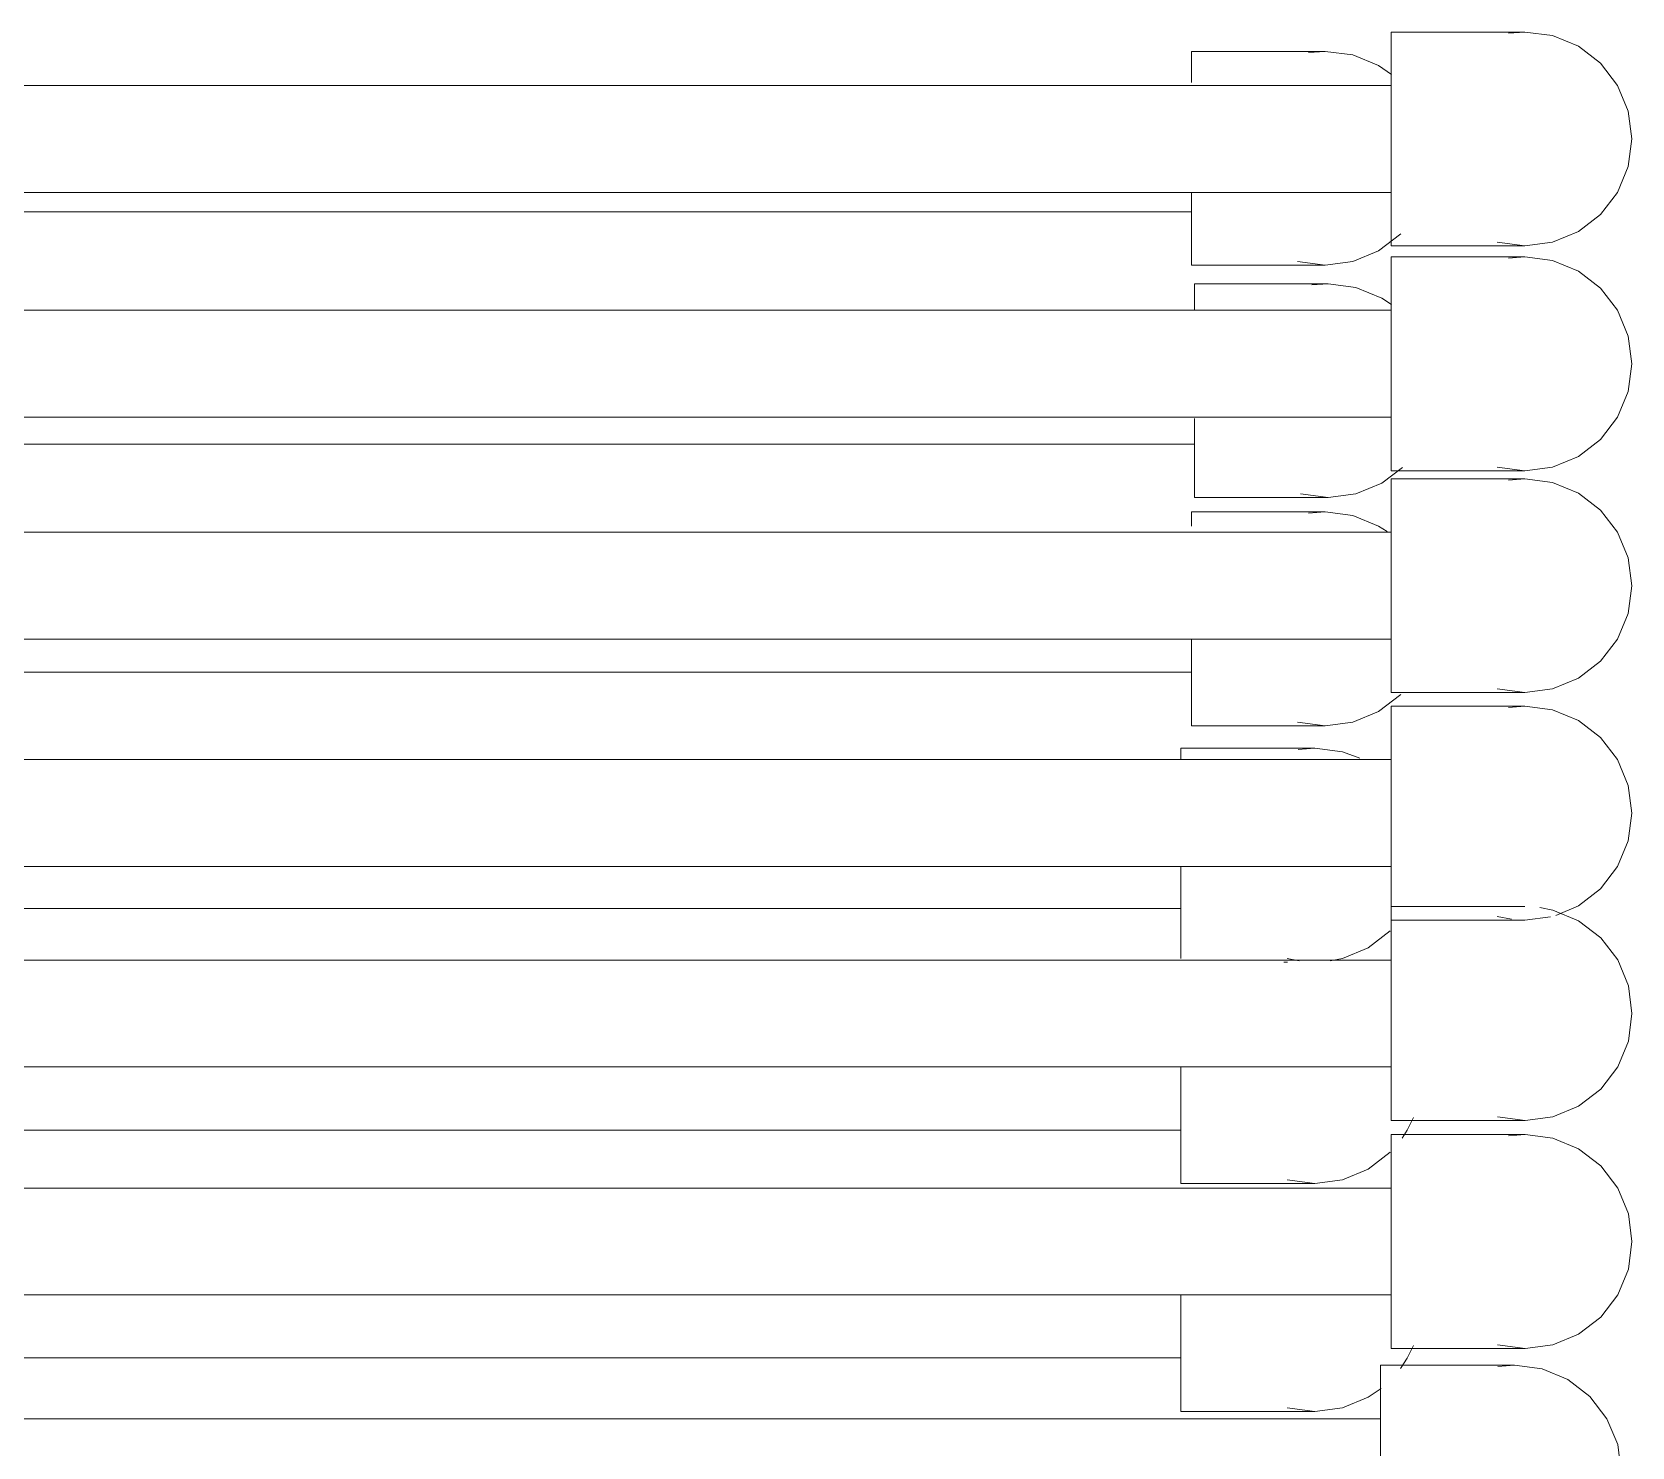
# Model space of a CAD drawing. Header units: millimetres. Extents: x 61345 to 69644, y 9491 to 29385.
# Drawn here: x 65951.35 to 65970.36, y 26779.08 to 26795.9 of the extents above; entities that cross this region are included whole.
import ezdxf

# ---------------------------------------------------------------- set-up
doc = ezdxf.new("R2010")
doc.units = ezdxf.units.MM
doc.layers.add('P-PIPE', color=30, linetype='Continuous', lineweight=18)

# ---------------------------------------------------------------- blocks, each defined once
blk = doc.blocks.new('Coude - Générique - Standard-V8-CVC TERASSE')
at = {"layer": 'P-PIPE'}
blk.add_line((-14790.29, 13994.58), (-14790.29, 13995.76), dxfattribs=at)
for points in [[(-14790.29, 13983.57, 0), (-14790.29, 13982.3, 0), (-14790.29, 13981.87, 0), (-14790.29, 13982.3, 0), (-14790.29, 13983.57, 0), (-14790.29, 13985.59, 0), (-14790.29, 13988.22, 0), (-14790.29, 13991.29, 0), (-14790.29, 13994.58, 0)], [(-14762.65, 13989.7, 0), (-14763.38, 13988.22, 0), (-14764.2, 13986.98, 0)], [(-14766.49, 13984.62, 0), (-14768.03, 13983.57, 0), (-14771.09, 13982.3, 0), (-14774.38, 13981.87, 0), (-14777.67, 13982.3, 0)], [(-14790.29, 13981.87, 0), (-14789.66, 13981.87, 0), (-14789.02, 13981.87, 0), (-14788.39, 13981.87, 0), (-14787.76, 13981.87, 0), (-14787.13, 13981.87, 0), (-14786.51, 13981.87, 0), (-14785.9, 13981.87, 0), (-14785.29, 13981.87, 0), (-14784.69, 13981.87, 0), (-14784.1, 13981.87, 0), (-14783.52, 13981.87, 0), (-14782.95, 13981.87, 0), (-14782.39, 13981.87, 0), (-14781.84, 13981.87, 0), (-14781.31, 13981.87, 0), (-14780.79, 13981.87, 0), (-14780.29, 13981.87, 0), (-14779.8, 13981.87, 0), (-14779.33, 13981.87, 0), (-14778.88, 13981.87, 0), (-14778.45, 13981.87, 0), (-14778.03, 13981.87, 0), (-14777.63, 13981.87, 0), (-14777.26, 13981.87, 0), (-14776.91, 13981.87, 0), (-14776.57, 13981.87, 0), (-14776.26, 13981.87, 0), (-14775.97, 13981.87, 0), (-14775.71, 13981.87, 0), (-14775.46, 13981.87, 0), (-14775.25, 13981.87, 0), (-14775.05, 13981.87, 0), (-14774.88, 13981.87, 0), (-14774.74, 13981.87, 0), (-14774.62, 13981.87, 0), (-14774.52, 13981.87, 0), (-14774.45, 13981.87, 0), (-14774.4, 13981.87, 0), (-14774.38, 13981.87, 0)]]:
    blk.add_polyline3d(points, dxfattribs=at)
blk = doc.blocks.new('Coude - Générique - Standard-V9-CVC TERASSE')
at = {"layer": 'P-PIPE'}
blk.add_line((-14790.29, 14021.68), (-14790.29, 14022.86), dxfattribs=at)
for points in [[(-14790.29, 14010.67, 0), (-14790.29, 14009.4, 0), (-14790.29, 14008.97, 0), (-14790.29, 14009.4, 0), (-14790.29, 14010.67, 0), (-14790.29, 14012.69, 0), (-14790.29, 14015.33, 0), (-14790.29, 14018.39, 0), (-14790.29, 14021.68, 0)], [(-14762.65, 14016.8, 0), (-14763.38, 14015.33, 0), (-14764, 14014.36, 0)], [(-14765.4, 14012.69, 0), (-14768.03, 14010.67, 0), (-14771.09, 14009.4, 0), (-14774.38, 14008.97, 0), (-14777.67, 14009.4, 0)], [(-14790.29, 14008.97, 0), (-14789.66, 14008.97, 0), (-14789.02, 14008.97, 0), (-14788.39, 14008.97, 0), (-14787.76, 14008.97, 0), (-14787.13, 14008.97, 0), (-14786.51, 14008.97, 0), (-14785.9, 14008.97, 0), (-14785.29, 14008.97, 0), (-14784.69, 14008.97, 0), (-14784.1, 14008.97, 0), (-14783.52, 14008.97, 0), (-14782.95, 14008.97, 0), (-14782.39, 14008.97, 0), (-14781.84, 14008.97, 0), (-14781.31, 14008.97, 0), (-14780.79, 14008.97, 0), (-14780.29, 14008.97, 0), (-14779.8, 14008.97, 0), (-14779.33, 14008.97, 0), (-14778.88, 14008.97, 0), (-14778.45, 14008.97, 0), (-14778.03, 14008.97, 0), (-14777.63, 14008.97, 0), (-14777.26, 14008.97, 0), (-14776.91, 14008.97, 0), (-14776.57, 14008.97, 0), (-14776.26, 14008.97, 0), (-14775.97, 14008.97, 0), (-14775.71, 14008.97, 0), (-14775.46, 14008.97, 0), (-14775.25, 14008.97, 0), (-14775.05, 14008.97, 0), (-14774.88, 14008.97, 0), (-14774.74, 14008.97, 0), (-14774.62, 14008.97, 0), (-14774.52, 14008.97, 0), (-14774.45, 14008.97, 0), (-14774.4, 14008.97, 0), (-14774.38, 14008.97, 0)]]:
    blk.add_polyline3d(points, dxfattribs=at)
blk = doc.blocks.new('Coude - Générique - Standard-V10-CVC TERASSE')
at = {"layer": 'P-PIPE'}
for p, q in [((-14790.29, 14036.99), (-14790.29, 14035.72)), ((-14778.03, 14035.29), (-14777.63, 14035.29)), ((-14776.21, 14035.42), (-14777.67, 14035.72))]:
    blk.add_line(p, q, dxfattribs=at)
for points in [[(-14774.38, 14060.71, 0), (-14774.4, 14060.71, 0), (-14774.43, 14060.71, 0), (-14774.5, 14060.71, 0), (-14774.59, 14060.71, 0), (-14774.7, 14060.71, 0), (-14774.84, 14060.71, 0), (-14775, 14060.71, 0), (-14775.19, 14060.71, 0), (-14775.4, 14060.71, 0), (-14775.64, 14060.71, 0), (-14775.9, 14060.71, 0), (-14776.18, 14060.71, 0), (-14776.49, 14060.71, 0), (-14776.81, 14060.71, 0), (-14777.16, 14060.71, 0), (-14777.53, 14060.71, 0), (-14777.92, 14060.71, 0), (-14778.33, 14060.71, 0), (-14778.76, 14060.71, 0), (-14779.21, 14060.71, 0), (-14779.67, 14060.71, 0), (-14780.16, 14060.71, 0), (-14780.65, 14060.71, 0), (-14781.17, 14060.71, 0), (-14781.7, 14060.71, 0), (-14782.24, 14060.71, 0), (-14782.79, 14060.71, 0), (-14783.36, 14060.71, 0), (-14783.94, 14060.71, 0), (-14784.53, 14060.71, 0), (-14785.13, 14060.71, 0), (-14785.73, 14060.71, 0), (-14786.34, 14060.71, 0), (-14786.96, 14060.71, 0), (-14787.59, 14060.71, 0), (-14788.22, 14060.71, 0), (-14788.85, 14060.71, 0), (-14789.49, 14060.71, 0), (-14790.12, 14060.71, 0), (-14790.29, 14060.71, 0)], [(-14790.29, 14059.42, 0), (-14790.29, 14060.28, 0), (-14790.29, 14060.71, 0), (-14790.29, 14060.28, 0)], [(-14776.35, 14060.55, 0), (-14774.38, 14060.71, 0), (-14771.09, 14060.28, 0), (-14769.02, 14059.52, 0)], [(-14790.29, 14035.72, 0), (-14790.29, 14036.99, 0), (-14790.29, 14039.01, 0), (-14790.29, 14041.65, 0), (-14790.29, 14044.71, 0), (-14790.29, 14046.63, 0)], [(-14765.4, 14039.01, 0), (-14768.03, 14036.99, 0), (-14771.09, 14035.72, 0), (-14772.55, 14035.42, 0)]]:
    blk.add_polyline3d(points, dxfattribs=at)
blk = doc.blocks.new('Coude - Générique - Standard-V11-CVC TERASSE')
at = {"layer": 'P-PIPE'}
for points in [[(-14773.13, 14088.81, 0), (-14773.15, 14088.81, 0), (-14773.18, 14088.81, 0), (-14773.25, 14088.81, 0), (-14773.34, 14088.81, 0), (-14773.45, 14088.81, 0), (-14773.59, 14088.81, 0), (-14773.75, 14088.81, 0), (-14773.94, 14088.81, 0), (-14774.15, 14088.81, 0), (-14774.39, 14088.81, 0), (-14774.65, 14088.81, 0), (-14774.93, 14088.81, 0), (-14775.24, 14088.81, 0), (-14775.56, 14088.81, 0), (-14775.91, 14088.81, 0), (-14776.28, 14088.81, 0), (-14776.67, 14088.81, 0), (-14777.08, 14088.81, 0), (-14777.51, 14088.81, 0), (-14777.96, 14088.81, 0), (-14778.42, 14088.81, 0), (-14778.91, 14088.81, 0), (-14779.4, 14088.81, 0), (-14779.92, 14088.81, 0), (-14780.45, 14088.81, 0), (-14780.99, 14088.81, 0), (-14781.54, 14088.81, 0), (-14782.11, 14088.81, 0), (-14782.69, 14088.81, 0), (-14783.28, 14088.81, 0), (-14783.88, 14088.81, 0), (-14784.48, 14088.81, 0), (-14785.09, 14088.81, 0), (-14785.71, 14088.81, 0), (-14786.34, 14088.81, 0), (-14786.97, 14088.81, 0), (-14787.6, 14088.81, 0), (-14788.23, 14088.81, 0), (-14788.87, 14088.81, 0), (-14789.04, 14088.81, 0)], [(-14789.04, 14087.11, 0), (-14789.04, 14088.38, 0), (-14789.04, 14088.81, 0), (-14789.04, 14088.38, 0)], [(-14775.1, 14088.66, 0), (-14773.13, 14088.81, 0), (-14769.84, 14088.38, 0), (-14766.78, 14087.11, 0), (-14765.78, 14086.46, 0)], [(-14789.04, 14065.09, 0), (-14789.04, 14063.82, 0), (-14789.04, 14063.39, 0), (-14789.04, 14063.82, 0), (-14789.04, 14065.09, 0), (-14789.04, 14067.11, 0), (-14789.04, 14069.75, 0), (-14789.04, 14072.81, 0), (-14789.04, 14073.66, 0)], [(-14764.15, 14067.11, 0), (-14766.78, 14065.09, 0), (-14769.84, 14063.82, 0), (-14773.13, 14063.39, 0), (-14776.42, 14063.82, 0)], [(-14789.04, 14063.39, 0), (-14788.41, 14063.39, 0), (-14787.77, 14063.39, 0), (-14787.14, 14063.39, 0), (-14786.51, 14063.39, 0), (-14785.88, 14063.39, 0), (-14785.26, 14063.39, 0), (-14784.65, 14063.39, 0), (-14784.04, 14063.39, 0), (-14783.44, 14063.39, 0), (-14782.85, 14063.39, 0), (-14782.27, 14063.39, 0), (-14781.7, 14063.39, 0), (-14781.14, 14063.39, 0), (-14780.59, 14063.39, 0), (-14780.06, 14063.39, 0), (-14779.54, 14063.39, 0), (-14779.04, 14063.39, 0), (-14778.55, 14063.39, 0), (-14778.08, 14063.39, 0), (-14777.63, 14063.39, 0), (-14777.2, 14063.39, 0), (-14776.78, 14063.39, 0), (-14776.38, 14063.39, 0), (-14776.01, 14063.39, 0), (-14775.66, 14063.39, 0), (-14775.32, 14063.39, 0), (-14775.01, 14063.39, 0), (-14774.72, 14063.39, 0), (-14774.46, 14063.39, 0), (-14774.21, 14063.39, 0), (-14774, 14063.39, 0), (-14773.8, 14063.39, 0), (-14773.63, 14063.39, 0), (-14773.49, 14063.39, 0), (-14773.37, 14063.39, 0), (-14773.27, 14063.39, 0), (-14773.2, 14063.39, 0), (-14773.15, 14063.39, 0), (-14773.13, 14063.39, 0)]]:
    blk.add_polyline3d(points, dxfattribs=at)
blk = doc.blocks.new('Coude - Générique - Standard-V12-CVC TERASSE')
at = {"layer": 'P-PIPE'}
for points in [[(-14772.77, 14115.92, 0), (-14772.78, 14115.92, 0), (-14772.82, 14115.92, 0), (-14772.88, 14115.92, 0), (-14772.97, 14115.92, 0), (-14773.08, 14115.92, 0), (-14773.22, 14115.92, 0), (-14773.39, 14115.92, 0), (-14773.57, 14115.92, 0), (-14773.79, 14115.92, 0), (-14774.02, 14115.92, 0), (-14774.28, 14115.92, 0), (-14774.56, 14115.92, 0), (-14774.87, 14115.92, 0), (-14775.2, 14115.92, 0), (-14775.54, 14115.92, 0), (-14775.91, 14115.92, 0), (-14776.3, 14115.92, 0), (-14776.71, 14115.92, 0), (-14777.14, 14115.92, 0), (-14777.59, 14115.92, 0), (-14778.06, 14115.92, 0), (-14778.54, 14115.92, 0), (-14779.04, 14115.92, 0), (-14779.55, 14115.92, 0), (-14780.08, 14115.92, 0), (-14780.62, 14115.92, 0), (-14781.18, 14115.92, 0), (-14781.74, 14115.92, 0), (-14782.32, 14115.92, 0), (-14782.91, 14115.92, 0), (-14783.51, 14115.92, 0), (-14784.11, 14115.92, 0), (-14784.73, 14115.92, 0), (-14785.35, 14115.92, 0), (-14785.97, 14115.92, 0), (-14786.6, 14115.92, 0), (-14787.23, 14115.92, 0), (-14787.87, 14115.92, 0), (-14788.5, 14115.92, 0), (-14788.67, 14115.92, 0)], [(-14788.67, 14112.82, 0), (-14788.67, 14114.22, 0), (-14788.67, 14115.49, 0), (-14788.67, 14115.92, 0), (-14788.67, 14115.49, 0)], [(-14774.73, 14115.77, 0), (-14772.77, 14115.92, 0), (-14769.48, 14115.49, 0), (-14766.41, 14114.22, 0), (-14765.24, 14113.46, 0)], [(-14788.67, 14092.21, 0), (-14788.67, 14090.94, 0), (-14788.67, 14090.51, 0), (-14788.67, 14090.94, 0), (-14788.67, 14092.21, 0), (-14788.67, 14094.23, 0), (-14788.67, 14096.86, 0), (-14788.67, 14099.92, 0)], [(-14763.93, 14094.08, 0), (-14766.41, 14092.21, 0), (-14769.48, 14090.94, 0), (-14772.77, 14090.51, 0), (-14776.06, 14090.94, 0)], [(-14788.67, 14090.51, 0), (-14788.04, 14090.51, 0), (-14787.4, 14090.51, 0), (-14786.77, 14090.51, 0), (-14786.14, 14090.51, 0), (-14785.51, 14090.51, 0), (-14784.89, 14090.51, 0), (-14784.28, 14090.51, 0), (-14783.67, 14090.51, 0), (-14783.07, 14090.51, 0), (-14782.48, 14090.51, 0), (-14781.9, 14090.51, 0), (-14781.33, 14090.51, 0), (-14780.77, 14090.51, 0), (-14780.22, 14090.51, 0), (-14779.69, 14090.51, 0), (-14779.17, 14090.51, 0), (-14778.67, 14090.51, 0), (-14778.18, 14090.51, 0), (-14777.71, 14090.51, 0), (-14777.26, 14090.51, 0), (-14776.83, 14090.51, 0), (-14776.41, 14090.51, 0), (-14776.02, 14090.51, 0), (-14775.64, 14090.51, 0), (-14775.29, 14090.51, 0), (-14774.95, 14090.51, 0), (-14774.64, 14090.51, 0), (-14774.35, 14090.51, 0), (-14774.09, 14090.51, 0), (-14773.85, 14090.51, 0), (-14773.63, 14090.51, 0), (-14773.43, 14090.51, 0), (-14773.26, 14090.51, 0), (-14773.12, 14090.51, 0), (-14773, 14090.51, 0), (-14772.9, 14090.51, 0), (-14772.83, 14090.51, 0), (-14772.79, 14090.51, 0), (-14772.77, 14090.51, 0)]]:
    blk.add_polyline3d(points, dxfattribs=at)
blk = doc.blocks.new('Coude - Générique - Standard-V13-CVC TERASSE')
at = {"layer": 'P-PIPE'}
for points in [[(-14773.13, 14143.54, 0), (-14773.15, 14143.54, 0), (-14773.18, 14143.54, 0), (-14773.25, 14143.54, 0), (-14773.34, 14143.54, 0), (-14773.45, 14143.54, 0), (-14773.59, 14143.54, 0), (-14773.75, 14143.54, 0), (-14773.94, 14143.54, 0), (-14774.15, 14143.54, 0), (-14774.39, 14143.54, 0), (-14774.65, 14143.54, 0), (-14774.93, 14143.54, 0), (-14775.24, 14143.54, 0), (-14775.56, 14143.54, 0), (-14775.91, 14143.54, 0), (-14776.28, 14143.54, 0), (-14776.67, 14143.54, 0), (-14777.08, 14143.54, 0), (-14777.51, 14143.54, 0), (-14777.96, 14143.54, 0), (-14778.42, 14143.54, 0), (-14778.91, 14143.54, 0), (-14779.4, 14143.54, 0), (-14779.92, 14143.54, 0), (-14780.45, 14143.54, 0), (-14780.99, 14143.54, 0), (-14781.54, 14143.54, 0), (-14782.11, 14143.54, 0), (-14782.69, 14143.54, 0), (-14783.28, 14143.54, 0), (-14783.88, 14143.54, 0), (-14784.48, 14143.54, 0), (-14785.09, 14143.54, 0), (-14785.71, 14143.54, 0), (-14786.34, 14143.54, 0), (-14786.97, 14143.54, 0), (-14787.6, 14143.54, 0), (-14788.23, 14143.54, 0), (-14788.87, 14143.54, 0), (-14789.04, 14143.54, 0)], [(-14789.04, 14139.82, 0), (-14789.04, 14141.84, 0), (-14789.04, 14143.11, 0), (-14789.04, 14143.54, 0), (-14789.04, 14143.11, 0)], [(-14775.1, 14143.39, 0), (-14773.13, 14143.54, 0), (-14769.84, 14143.11, 0), (-14766.78, 14141.84, 0), (-14765.24, 14140.79, 0)], [(-14789.04, 14119.83, 0), (-14789.04, 14118.56, 0), (-14789.04, 14118.12, 0), (-14789.04, 14118.56, 0), (-14789.04, 14119.83, 0), (-14789.04, 14121.85, 0), (-14789.04, 14124.48, 0), (-14789.04, 14126.76, 0)], [(-14764.15, 14121.85, 0), (-14766.78, 14119.83, 0), (-14769.84, 14118.56, 0), (-14773.13, 14118.12, 0), (-14776.42, 14118.56, 0)], [(-14789.04, 14118.12, 0), (-14788.41, 14118.12, 0), (-14787.77, 14118.12, 0), (-14787.14, 14118.12, 0), (-14786.51, 14118.12, 0), (-14785.88, 14118.12, 0), (-14785.26, 14118.12, 0), (-14784.65, 14118.12, 0), (-14784.04, 14118.12, 0), (-14783.44, 14118.12, 0), (-14782.85, 14118.12, 0), (-14782.27, 14118.12, 0), (-14781.7, 14118.12, 0), (-14781.14, 14118.12, 0), (-14780.59, 14118.12, 0), (-14780.06, 14118.12, 0), (-14779.54, 14118.12, 0), (-14779.04, 14118.12, 0), (-14778.55, 14118.12, 0), (-14778.08, 14118.12, 0), (-14777.63, 14118.12, 0), (-14777.2, 14118.12, 0), (-14776.78, 14118.12, 0), (-14776.38, 14118.12, 0), (-14776.01, 14118.12, 0), (-14775.66, 14118.12, 0), (-14775.32, 14118.12, 0), (-14775.01, 14118.12, 0), (-14774.72, 14118.12, 0), (-14774.46, 14118.12, 0), (-14774.21, 14118.12, 0), (-14774, 14118.12, 0), (-14773.8, 14118.12, 0), (-14773.63, 14118.12, 0), (-14773.49, 14118.12, 0), (-14773.37, 14118.12, 0), (-14773.27, 14118.12, 0), (-14773.2, 14118.12, 0), (-14773.15, 14118.12, 0), (-14773.13, 14118.12, 0)]]:
    blk.add_polyline3d(points, dxfattribs=at)
blk = doc.blocks.new('Coude - Générique - Standard-2985022-CVC TERASSE')
at = {"layer": 'P-PIPE'}
for points in [[(-14750.65, 13987.37, 0), (-14750.66, 13987.37, 0), (-14750.7, 13987.37, 0), (-14750.76, 13987.37, 0), (-14750.85, 13987.37, 0), (-14750.96, 13987.37, 0), (-14751.1, 13987.37, 0), (-14751.27, 13987.37, 0), (-14751.45, 13987.37, 0), (-14751.67, 13987.37, 0), (-14751.9, 13987.37, 0), (-14752.16, 13987.37, 0), (-14752.44, 13987.37, 0), (-14752.75, 13987.37, 0), (-14753.08, 13987.37, 0), (-14753.43, 13987.37, 0), (-14753.8, 13987.37, 0), (-14754.19, 13987.37, 0), (-14754.6, 13987.37, 0), (-14755.02, 13987.37, 0), (-14755.47, 13987.37, 0), (-14755.94, 13987.37, 0), (-14756.42, 13987.37, 0), (-14756.92, 13987.37, 0), (-14757.43, 13987.37, 0), (-14757.96, 13987.37, 0), (-14758.5, 13987.37, 0), (-14759.06, 13987.37, 0), (-14759.62, 13987.37, 0), (-14760.2, 13987.37, 0), (-14760.79, 13987.37, 0), (-14761.39, 13987.37, 0), (-14761.99, 13987.37, 0), (-14762.61, 13987.37, 0), (-14763.23, 13987.37, 0), (-14763.85, 13987.37, 0), (-14764.48, 13987.37, 0), (-14765.11, 13987.37, 0), (-14765.75, 13987.37, 0), (-14766.38, 13987.37, 0), (-14766.56, 13987.37, 0)], [(-14766.56, 13974.66, 0), (-14766.56, 13977.95, 0), (-14766.56, 13981.01, 0), (-14766.56, 13983.64, 0), (-14766.56, 13985.66, 0), (-14766.56, 13986.93, 0), (-14766.56, 13987.37, 0), (-14766.56, 13986.93, 0)], [(-14752.61, 13987.21, 0), (-14750.65, 13987.37, 0), (-14747.36, 13986.93, 0), (-14744.29, 13985.66, 0), (-14741.66, 13983.64, 0), (-14739.64, 13981.01, 0), (-14738.37, 13977.95, 0), (-14737.94, 13974.66, 0)], [(-14766.56, 13963.65, 0), (-14766.56, 13962.38, 0), (-14766.56, 13961.95, 0), (-14766.56, 13962.38, 0), (-14766.56, 13963.65, 0), (-14766.56, 13965.67, 0), (-14766.56, 13968.3, 0), (-14766.56, 13971.37, 0), (-14766.56, 13974.66, 0)], [(-14737.94, 13974.66, 0), (-14738.37, 13971.37, 0), (-14739.64, 13968.3, 0), (-14741.66, 13965.67, 0), (-14744.29, 13963.65, 0), (-14747.36, 13962.38, 0), (-14750.65, 13961.95, 0), (-14753.94, 13962.38, 0)], [(-14766.56, 13961.95, 0), (-14765.92, 13961.95, 0), (-14765.28, 13961.95, 0), (-14764.65, 13961.95, 0), (-14764.02, 13961.95, 0), (-14763.39, 13961.95, 0), (-14762.77, 13961.95, 0), (-14762.16, 13961.95, 0), (-14761.55, 13961.95, 0), (-14760.95, 13961.95, 0), (-14760.36, 13961.95, 0), (-14759.78, 13961.95, 0), (-14759.21, 13961.95, 0), (-14758.65, 13961.95, 0), (-14758.1, 13961.95, 0), (-14757.57, 13961.95, 0), (-14757.05, 13961.95, 0), (-14756.55, 13961.95, 0), (-14756.07, 13961.95, 0), (-14755.6, 13961.95, 0), (-14755.14, 13961.95, 0), (-14754.71, 13961.95, 0), (-14754.29, 13961.95, 0), (-14753.9, 13961.95, 0), (-14753.52, 13961.95, 0), (-14753.17, 13961.95, 0), (-14752.84, 13961.95, 0), (-14752.52, 13961.95, 0), (-14752.24, 13961.95, 0), (-14751.97, 13961.95, 0), (-14751.73, 13961.95, 0), (-14751.51, 13961.95, 0), (-14751.31, 13961.95, 0), (-14751.14, 13961.95, 0), (-14751, 13961.95, 0), (-14750.88, 13961.95, 0), (-14750.78, 13961.95, 0), (-14750.71, 13961.95, 0), (-14750.67, 13961.95, 0), (-14750.65, 13961.95, 0)]]:
    blk.add_polyline3d(points, dxfattribs=at)
blk = doc.blocks.new('Coude - Générique - Standard-V40-CVC TERASSE')
at = {"layer": 'P-PIPE'}
for p, q in [((-14750.99, 14040.39), (-14752.69, 14040.72)), ((-14746.37, 14040.66), (-14749.4, 14040.29))]:
    blk.add_line(p, q, dxfattribs=at)
for points in [[(-14749.4, 14065.71, 0), (-14749.41, 14065.71, 0), (-14749.45, 14065.71, 0), (-14749.51, 14065.71, 0), (-14749.6, 14065.71, 0), (-14749.71, 14065.71, 0), (-14749.85, 14065.71, 0), (-14750.02, 14065.71, 0), (-14750.2, 14065.71, 0), (-14750.42, 14065.71, 0), (-14750.65, 14065.71, 0), (-14750.91, 14065.71, 0), (-14751.19, 14065.71, 0), (-14751.5, 14065.71, 0), (-14751.83, 14065.71, 0), (-14752.18, 14065.71, 0), (-14752.55, 14065.71, 0), (-14752.94, 14065.71, 0), (-14753.35, 14065.71, 0), (-14753.77, 14065.71, 0), (-14754.22, 14065.71, 0), (-14754.69, 14065.71, 0), (-14755.17, 14065.71, 0), (-14755.67, 14065.71, 0), (-14756.18, 14065.71, 0), (-14756.71, 14065.71, 0), (-14757.25, 14065.71, 0), (-14757.81, 14065.71, 0), (-14758.37, 14065.71, 0), (-14758.95, 14065.71, 0), (-14759.54, 14065.71, 0), (-14760.14, 14065.71, 0), (-14760.74, 14065.71, 0), (-14761.36, 14065.71, 0), (-14761.98, 14065.71, 0), (-14762.6, 14065.71, 0), (-14763.23, 14065.71, 0), (-14763.86, 14065.71, 0), (-14764.5, 14065.71, 0), (-14765.13, 14065.71, 0), (-14765.31, 14065.71, 0)], [(-14765.31, 14053, 0), (-14765.31, 14056.29, 0), (-14765.31, 14059.35, 0), (-14765.31, 14061.99, 0), (-14765.31, 14064.01, 0), (-14765.31, 14065.28, 0), (-14765.31, 14065.71, 0), (-14765.31, 14065.28, 0)], [(-14751.36, 14065.55, 0), (-14749.4, 14065.71, 0), (-14746.11, 14065.28, 0), (-14743.04, 14064.01, 0), (-14740.41, 14061.99, 0), (-14738.39, 14059.35, 0), (-14737.12, 14056.29, 0), (-14736.69, 14053, 0)], [(-14765.31, 14040.72, 0), (-14765.31, 14041.99, 0), (-14765.31, 14044.01, 0), (-14765.31, 14046.65, 0), (-14765.31, 14049.71, 0), (-14765.31, 14053, 0)], [(-14736.69, 14053, 0), (-14737.12, 14049.71, 0), (-14738.39, 14046.65, 0), (-14740.41, 14044.01, 0), (-14743.04, 14041.99, 0), (-14745.74, 14040.83, 0)], [(-14765.31, 14040.29, 0), (-14764.67, 14040.29, 0), (-14764.03, 14040.29, 0), (-14763.4, 14040.29, 0), (-14762.77, 14040.29, 0), (-14762.14, 14040.29, 0), (-14761.52, 14040.29, 0), (-14760.91, 14040.29, 0), (-14760.3, 14040.29, 0), (-14759.7, 14040.29, 0), (-14759.11, 14040.29, 0), (-14758.53, 14040.29, 0), (-14757.96, 14040.29, 0), (-14757.4, 14040.29, 0), (-14756.85, 14040.29, 0), (-14756.32, 14040.29, 0), (-14755.8, 14040.29, 0), (-14755.3, 14040.29, 0), (-14754.82, 14040.29, 0), (-14754.35, 14040.29, 0), (-14753.89, 14040.29, 0), (-14753.46, 14040.29, 0), (-14753.04, 14040.29, 0), (-14752.65, 14040.29, 0), (-14752.27, 14040.29, 0), (-14751.92, 14040.29, 0), (-14751.59, 14040.29, 0), (-14751.27, 14040.29, 0), (-14750.99, 14040.29, 0), (-14750.72, 14040.29, 0), (-14750.48, 14040.29, 0), (-14750.26, 14040.29, 0), (-14750.06, 14040.29, 0), (-14749.89, 14040.29, 0), (-14749.75, 14040.29, 0), (-14749.63, 14040.29, 0), (-14749.53, 14040.29, 0), (-14749.46, 14040.29, 0), (-14749.42, 14040.29, 0), (-14749.4, 14040.29, 0)]]:
    blk.add_polyline3d(points, dxfattribs=at)
blk = doc.blocks.new('Coude - Générique - Standard-2985161-CVC TERASSE')
at = {"layer": 'P-PIPE'}
for points in [[(-14749.4, 14092.74, 0), (-14749.41, 14092.74, 0), (-14749.45, 14092.74, 0), (-14749.51, 14092.74, 0), (-14749.6, 14092.74, 0), (-14749.71, 14092.74, 0), (-14749.85, 14092.74, 0), (-14750.02, 14092.74, 0), (-14750.2, 14092.74, 0), (-14750.42, 14092.74, 0), (-14750.65, 14092.74, 0), (-14750.91, 14092.74, 0), (-14751.19, 14092.74, 0), (-14751.5, 14092.74, 0), (-14751.83, 14092.74, 0), (-14752.18, 14092.74, 0), (-14752.55, 14092.74, 0), (-14752.94, 14092.74, 0), (-14753.35, 14092.74, 0), (-14753.77, 14092.74, 0), (-14754.22, 14092.74, 0), (-14754.69, 14092.74, 0), (-14755.17, 14092.74, 0), (-14755.67, 14092.74, 0), (-14756.18, 14092.74, 0), (-14756.71, 14092.74, 0), (-14757.25, 14092.74, 0), (-14757.81, 14092.74, 0), (-14758.37, 14092.74, 0), (-14758.95, 14092.74, 0), (-14759.54, 14092.74, 0), (-14760.14, 14092.74, 0), (-14760.74, 14092.74, 0), (-14761.36, 14092.74, 0), (-14761.98, 14092.74, 0), (-14762.6, 14092.74, 0), (-14763.23, 14092.74, 0), (-14763.86, 14092.74, 0), (-14764.5, 14092.74, 0), (-14765.13, 14092.74, 0), (-14765.31, 14092.74, 0)], [(-14765.31, 14080.03, 0), (-14765.31, 14083.32, 0), (-14765.31, 14086.39, 0), (-14765.31, 14089.02, 0), (-14765.31, 14091.04, 0), (-14765.31, 14092.31, 0), (-14765.31, 14092.74, 0), (-14765.31, 14092.31, 0)], [(-14751.36, 14092.59, 0), (-14749.4, 14092.74, 0), (-14746.11, 14092.31, 0), (-14743.04, 14091.04, 0), (-14740.41, 14089.02, 0), (-14738.39, 14086.39, 0), (-14737.12, 14083.32, 0), (-14736.69, 14080.03, 0)], [(-14765.31, 14069.02, 0), (-14765.31, 14067.76, 0), (-14765.31, 14067.32, 0), (-14765.31, 14067.76, 0), (-14765.31, 14069.02, 0), (-14765.31, 14071.04, 0), (-14765.31, 14073.68, 0), (-14765.31, 14076.74, 0), (-14765.31, 14080.03, 0)], [(-14736.69, 14080.03, 0), (-14737.12, 14076.74, 0), (-14738.39, 14073.68, 0), (-14740.41, 14071.04, 0), (-14743.04, 14069.02, 0), (-14746.11, 14067.76, 0), (-14749.4, 14067.32, 0), (-14752.69, 14067.76, 0)], [(-14765.31, 14067.32, 0), (-14764.67, 14067.32, 0), (-14764.03, 14067.32, 0), (-14763.4, 14067.32, 0), (-14762.77, 14067.32, 0), (-14762.14, 14067.32, 0), (-14761.52, 14067.32, 0), (-14760.91, 14067.32, 0), (-14760.3, 14067.32, 0), (-14759.7, 14067.32, 0), (-14759.11, 14067.32, 0), (-14758.53, 14067.32, 0), (-14757.96, 14067.32, 0), (-14757.4, 14067.32, 0), (-14756.85, 14067.32, 0), (-14756.32, 14067.32, 0), (-14755.8, 14067.32, 0), (-14755.3, 14067.32, 0), (-14754.82, 14067.32, 0), (-14754.35, 14067.32, 0), (-14753.89, 14067.32, 0), (-14753.46, 14067.32, 0), (-14753.04, 14067.32, 0), (-14752.65, 14067.32, 0), (-14752.27, 14067.32, 0), (-14751.92, 14067.32, 0), (-14751.59, 14067.32, 0), (-14751.27, 14067.32, 0), (-14750.99, 14067.32, 0), (-14750.72, 14067.32, 0), (-14750.48, 14067.32, 0), (-14750.26, 14067.32, 0), (-14750.06, 14067.32, 0), (-14749.89, 14067.32, 0), (-14749.75, 14067.32, 0), (-14749.63, 14067.32, 0), (-14749.53, 14067.32, 0), (-14749.46, 14067.32, 0), (-14749.42, 14067.32, 0), (-14749.4, 14067.32, 0)]]:
    blk.add_polyline3d(points, dxfattribs=at)
blk = doc.blocks.new('Coude - Générique - Standard-V41-CVC TERASSE')
at = {"layer": 'P-PIPE'}
blk.add_line((-14765.31, 14095.4), (-14765.31, 14094.29), dxfattribs=at)
for points in [[(-14749.4, 14119.12, 0), (-14749.41, 14119.12, 0), (-14749.45, 14119.12, 0), (-14749.51, 14119.12, 0), (-14749.6, 14119.12, 0), (-14749.71, 14119.12, 0), (-14749.85, 14119.12, 0), (-14750.02, 14119.12, 0), (-14750.2, 14119.12, 0), (-14750.42, 14119.12, 0), (-14750.65, 14119.12, 0), (-14750.91, 14119.12, 0), (-14751.19, 14119.12, 0), (-14751.5, 14119.12, 0), (-14751.83, 14119.12, 0), (-14752.18, 14119.12, 0), (-14752.55, 14119.12, 0), (-14752.94, 14119.12, 0), (-14753.35, 14119.12, 0), (-14753.77, 14119.12, 0), (-14754.22, 14119.12, 0), (-14754.69, 14119.12, 0), (-14755.17, 14119.12, 0), (-14755.67, 14119.12, 0), (-14756.18, 14119.12, 0), (-14756.71, 14119.12, 0), (-14757.25, 14119.12, 0), (-14757.81, 14119.12, 0), (-14758.37, 14119.12, 0), (-14758.95, 14119.12, 0), (-14759.54, 14119.12, 0), (-14760.14, 14119.12, 0), (-14760.74, 14119.12, 0), (-14761.36, 14119.12, 0), (-14761.98, 14119.12, 0), (-14762.6, 14119.12, 0), (-14763.23, 14119.12, 0), (-14763.86, 14119.12, 0), (-14764.5, 14119.12, 0), (-14765.13, 14119.12, 0), (-14765.31, 14119.12, 0)], [(-14765.31, 14106.41, 0), (-14765.31, 14109.7, 0), (-14765.31, 14112.76, 0), (-14765.31, 14115.39, 0), (-14765.31, 14117.41, 0), (-14765.31, 14118.68, 0), (-14765.31, 14119.12, 0), (-14765.31, 14118.68, 0)], [(-14751.36, 14118.96, 0), (-14749.4, 14119.12, 0), (-14746.11, 14118.68, 0), (-14743.04, 14117.41, 0), (-14740.41, 14115.39, 0), (-14738.39, 14112.76, 0), (-14737.12, 14109.7, 0), (-14736.69, 14106.41, 0)], [(-14765.31, 14094.13, 0), (-14765.31, 14093.7, 0), (-14765.31, 14094.13, 0), (-14765.31, 14095.4, 0), (-14765.31, 14097.42, 0), (-14765.31, 14100.05, 0), (-14765.31, 14103.12, 0), (-14765.31, 14106.41, 0)], [(-14736.69, 14106.41, 0), (-14737.12, 14103.12, 0), (-14738.39, 14100.05, 0), (-14740.41, 14097.42, 0), (-14743.04, 14095.4, 0), (-14746.11, 14094.13, 0), (-14749.4, 14093.7, 0), (-14752.69, 14094.13, 0)], [(-14765.31, 14093.7, 0), (-14764.67, 14093.7, 0), (-14764.03, 14093.7, 0), (-14763.4, 14093.7, 0), (-14762.77, 14093.7, 0), (-14762.14, 14093.7, 0), (-14761.52, 14093.7, 0), (-14760.91, 14093.7, 0), (-14760.3, 14093.7, 0), (-14759.7, 14093.7, 0), (-14759.11, 14093.7, 0), (-14758.53, 14093.7, 0), (-14757.96, 14093.7, 0), (-14757.4, 14093.7, 0), (-14756.85, 14093.7, 0), (-14756.32, 14093.7, 0), (-14755.8, 14093.7, 0), (-14755.3, 14093.7, 0), (-14754.82, 14093.7, 0), (-14754.35, 14093.7, 0), (-14753.89, 14093.7, 0), (-14753.46, 14093.7, 0), (-14753.04, 14093.7, 0), (-14752.65, 14093.7, 0), (-14752.27, 14093.7, 0), (-14751.92, 14093.7, 0), (-14751.59, 14093.7, 0), (-14751.27, 14093.7, 0), (-14750.99, 14093.7, 0), (-14750.72, 14093.7, 0), (-14750.48, 14093.7, 0), (-14750.26, 14093.7, 0), (-14750.06, 14093.7, 0), (-14749.89, 14093.7, 0), (-14749.75, 14093.7, 0), (-14749.63, 14093.7, 0), (-14749.53, 14093.7, 0), (-14749.46, 14093.7, 0), (-14749.42, 14093.7, 0), (-14749.4, 14093.7, 0)]]:
    blk.add_polyline3d(points, dxfattribs=at)
blk = doc.blocks.new('Coude - Générique - Standard-2985281-CVC TERASSE')
at = {"layer": 'P-PIPE'}
for points in [[(-14749.4, 14145.84, 0), (-14749.41, 14145.84, 0), (-14749.45, 14145.84, 0), (-14749.51, 14145.84, 0), (-14749.6, 14145.84, 0), (-14749.71, 14145.84, 0), (-14749.85, 14145.84, 0), (-14750.02, 14145.84, 0), (-14750.2, 14145.84, 0), (-14750.42, 14145.84, 0), (-14750.65, 14145.84, 0), (-14750.91, 14145.84, 0), (-14751.19, 14145.84, 0), (-14751.5, 14145.84, 0), (-14751.83, 14145.84, 0), (-14752.18, 14145.84, 0), (-14752.55, 14145.84, 0), (-14752.94, 14145.84, 0), (-14753.35, 14145.84, 0), (-14753.77, 14145.84, 0), (-14754.22, 14145.84, 0), (-14754.69, 14145.84, 0), (-14755.17, 14145.84, 0), (-14755.67, 14145.84, 0), (-14756.18, 14145.84, 0), (-14756.71, 14145.84, 0), (-14757.25, 14145.84, 0), (-14757.81, 14145.84, 0), (-14758.37, 14145.84, 0), (-14758.95, 14145.84, 0), (-14759.54, 14145.84, 0), (-14760.14, 14145.84, 0), (-14760.74, 14145.84, 0), (-14761.36, 14145.84, 0), (-14761.98, 14145.84, 0), (-14762.6, 14145.84, 0), (-14763.23, 14145.84, 0), (-14763.86, 14145.84, 0), (-14764.5, 14145.84, 0), (-14765.13, 14145.84, 0), (-14765.31, 14145.84, 0)], [(-14765.31, 14133.13, 0), (-14765.31, 14136.42, 0), (-14765.31, 14139.49, 0), (-14765.31, 14142.12, 0), (-14765.31, 14144.14, 0), (-14765.31, 14145.41, 0), (-14765.31, 14145.84, 0), (-14765.31, 14145.41, 0)], [(-14751.36, 14145.69, 0), (-14749.4, 14145.84, 0), (-14746.11, 14145.41, 0), (-14743.04, 14144.14, 0), (-14740.41, 14142.12, 0), (-14738.39, 14139.49, 0), (-14737.12, 14136.42, 0), (-14736.69, 14133.13, 0)], [(-14765.31, 14122.13, 0), (-14765.31, 14120.86, 0), (-14765.31, 14120.42, 0), (-14765.31, 14120.86, 0), (-14765.31, 14122.13, 0), (-14765.31, 14124.15, 0), (-14765.31, 14126.78, 0), (-14765.31, 14129.84, 0), (-14765.31, 14133.13, 0)], [(-14736.69, 14133.13, 0), (-14737.12, 14129.84, 0), (-14738.39, 14126.78, 0), (-14740.41, 14124.15, 0), (-14743.04, 14122.13, 0), (-14746.11, 14120.86, 0), (-14749.4, 14120.42, 0), (-14752.69, 14120.86, 0)], [(-14765.31, 14120.42, 0), (-14764.67, 14120.42, 0), (-14764.03, 14120.42, 0), (-14763.4, 14120.42, 0), (-14762.77, 14120.42, 0), (-14762.14, 14120.42, 0), (-14761.52, 14120.42, 0), (-14760.91, 14120.42, 0), (-14760.3, 14120.42, 0), (-14759.7, 14120.42, 0), (-14759.11, 14120.42, 0), (-14758.53, 14120.42, 0), (-14757.96, 14120.42, 0), (-14757.4, 14120.42, 0), (-14756.85, 14120.42, 0), (-14756.32, 14120.42, 0), (-14755.8, 14120.42, 0), (-14755.3, 14120.42, 0), (-14754.82, 14120.42, 0), (-14754.35, 14120.42, 0), (-14753.89, 14120.42, 0), (-14753.46, 14120.42, 0), (-14753.04, 14120.42, 0), (-14752.65, 14120.42, 0), (-14752.27, 14120.42, 0), (-14751.92, 14120.42, 0), (-14751.59, 14120.42, 0), (-14751.27, 14120.42, 0), (-14750.99, 14120.42, 0), (-14750.72, 14120.42, 0), (-14750.48, 14120.42, 0), (-14750.26, 14120.42, 0), (-14750.06, 14120.42, 0), (-14749.89, 14120.42, 0), (-14749.75, 14120.42, 0), (-14749.63, 14120.42, 0), (-14749.53, 14120.42, 0), (-14749.46, 14120.42, 0), (-14749.42, 14120.42, 0), (-14749.4, 14120.42, 0)]]:
    blk.add_polyline3d(points, dxfattribs=at)
blk = doc.blocks.new('Coude - Générique - Standard-V48-CVC TERASSE')
at = {"layer": 'P-PIPE'}
for points in [[(-14749.38, 14014.79, 0), (-14749.39, 14014.79, 0), (-14749.43, 14014.79, 0), (-14749.49, 14014.79, 0), (-14749.58, 14014.79, 0), (-14749.7, 14014.79, 0), (-14749.83, 14014.79, 0), (-14750, 14014.79, 0), (-14750.19, 14014.79, 0), (-14750.4, 14014.79, 0), (-14750.63, 14014.79, 0), (-14750.89, 14014.79, 0), (-14751.18, 14014.79, 0), (-14751.48, 14014.79, 0), (-14751.81, 14014.79, 0), (-14752.16, 14014.79, 0), (-14752.53, 14014.79, 0), (-14752.92, 14014.79, 0), (-14753.33, 14014.79, 0), (-14753.76, 14014.79, 0), (-14754.2, 14014.79, 0), (-14754.67, 14014.79, 0), (-14755.15, 14014.79, 0), (-14755.65, 14014.79, 0), (-14756.16, 14014.79, 0), (-14756.69, 14014.79, 0), (-14757.23, 14014.79, 0), (-14757.79, 14014.79, 0), (-14758.36, 14014.79, 0), (-14758.93, 14014.79, 0), (-14759.52, 14014.79, 0), (-14760.12, 14014.79, 0), (-14760.73, 14014.79, 0), (-14761.34, 14014.79, 0), (-14761.96, 14014.79, 0), (-14762.58, 14014.79, 0), (-14763.21, 14014.79, 0), (-14763.84, 14014.79, 0), (-14764.48, 14014.79, 0), (-14765.12, 14014.79, 0), (-14765.29, 14014.79, 0)], [(-14765.29, 14002.08, 0), (-14765.29, 14005.37, 0), (-14765.29, 14008.43, 0), (-14765.29, 14011.06, 0), (-14765.29, 14013.08, 0), (-14765.29, 14014.35, 0), (-14765.29, 14014.79, 0), (-14765.29, 14014.35, 0)], [(-14751.34, 14014.63, 0), (-14749.38, 14014.79, 0), (-14746.09, 14014.35, 0), (-14743.02, 14013.08, 0), (-14740.39, 14011.06, 0), (-14738.37, 14008.43, 0), (-14737.1, 14005.37, 0), (-14736.67, 14002.08, 0)], [(-14765.29, 13991.07, 0), (-14765.29, 13989.8, 0), (-14765.29, 13989.37, 0), (-14765.29, 13989.8, 0), (-14765.29, 13991.07, 0), (-14765.29, 13993.09, 0), (-14765.29, 13995.72, 0), (-14765.29, 13998.79, 0), (-14765.29, 14002.08, 0)], [(-14736.67, 14002.08, 0), (-14737.1, 13998.79, 0), (-14738.37, 13995.72, 0), (-14740.39, 13993.09, 0), (-14743.02, 13991.07, 0), (-14746.09, 13989.8, 0), (-14749.38, 13989.37, 0), (-14752.67, 13989.8, 0)], [(-14765.29, 13989.37, 0), (-14764.65, 13989.37, 0), (-14764.02, 13989.37, 0), (-14763.38, 13989.37, 0), (-14762.75, 13989.37, 0), (-14762.13, 13989.37, 0), (-14761.51, 13989.37, 0), (-14760.89, 13989.37, 0), (-14760.28, 13989.37, 0), (-14759.68, 13989.37, 0), (-14759.09, 13989.37, 0), (-14758.51, 13989.37, 0), (-14757.94, 13989.37, 0), (-14757.38, 13989.37, 0), (-14756.84, 13989.37, 0), (-14756.3, 13989.37, 0), (-14755.79, 13989.37, 0), (-14755.28, 13989.37, 0), (-14754.8, 13989.37, 0), (-14754.33, 13989.37, 0), (-14753.87, 13989.37, 0), (-14753.44, 13989.37, 0), (-14753.03, 13989.37, 0), (-14752.63, 13989.37, 0), (-14752.25, 13989.37, 0), (-14751.9, 13989.37, 0), (-14751.57, 13989.37, 0), (-14751.26, 13989.37, 0), (-14750.97, 13989.37, 0), (-14750.7, 13989.37, 0), (-14750.46, 13989.37, 0), (-14750.24, 13989.37, 0), (-14750.05, 13989.37, 0), (-14749.88, 13989.37, 0), (-14749.73, 13989.37, 0), (-14749.61, 13989.37, 0), (-14749.51, 13989.37, 0), (-14749.44, 13989.37, 0), (-14749.4, 13989.37, 0), (-14749.38, 13989.37, 0)]]:
    blk.add_polyline3d(points, dxfattribs=at)
blk = doc.blocks.new('Coude - Générique - Standard-V50-CVC TERASSE')
at = {"layer": 'P-PIPE'}
for points in [[(-14749.39, 14041.89, 0), (-14749.43, 14041.89, 0), (-14749.49, 14041.89, 0), (-14749.58, 14041.89, 0), (-14749.7, 14041.89, 0), (-14749.83, 14041.89, 0), (-14750, 14041.89, 0), (-14750.19, 14041.89, 0), (-14750.4, 14041.89, 0), (-14750.63, 14041.89, 0), (-14750.89, 14041.89, 0), (-14751.18, 14041.89, 0), (-14751.48, 14041.89, 0), (-14751.81, 14041.89, 0), (-14752.16, 14041.89, 0), (-14752.53, 14041.89, 0), (-14752.92, 14041.89, 0), (-14753.33, 14041.89, 0), (-14753.76, 14041.89, 0), (-14754.2, 14041.89, 0), (-14754.67, 14041.89, 0), (-14755.15, 14041.89, 0), (-14755.65, 14041.89, 0), (-14756.16, 14041.89, 0), (-14756.69, 14041.89, 0), (-14757.23, 14041.89, 0), (-14757.79, 14041.89, 0), (-14758.36, 14041.89, 0), (-14758.93, 14041.89, 0), (-14759.52, 14041.89, 0), (-14760.12, 14041.89, 0), (-14760.73, 14041.89, 0), (-14761.34, 14041.89, 0), (-14761.96, 14041.89, 0), (-14762.58, 14041.89, 0), (-14763.21, 14041.89, 0), (-14763.84, 14041.89, 0), (-14764.48, 14041.89, 0), (-14765.12, 14041.89, 0), (-14765.29, 14041.89, 0)], [(-14765.29, 14029.18, 0), (-14765.29, 14032.47, 0), (-14765.29, 14035.54, 0), (-14765.29, 14038.17, 0), (-14765.29, 14040.19, 0), (-14765.29, 14041.46, 0), (-14765.29, 14041.89, 0), (-14765.29, 14041.46, 0)], [(-14747.62, 14041.77, 0), (-14746.09, 14041.46, 0), (-14743.02, 14040.19, 0), (-14740.39, 14038.17, 0), (-14738.37, 14035.54, 0), (-14737.1, 14032.47, 0), (-14736.67, 14029.18, 0)], [(-14765.29, 14018.17, 0), (-14765.29, 14016.9, 0), (-14765.29, 14016.47, 0), (-14765.29, 14016.9, 0), (-14765.29, 14018.17, 0), (-14765.29, 14020.19, 0), (-14765.29, 14022.83, 0), (-14765.29, 14025.89, 0), (-14765.29, 14029.18, 0)], [(-14736.67, 14029.18, 0), (-14737.1, 14025.89, 0), (-14738.37, 14022.83, 0), (-14740.39, 14020.19, 0), (-14743.02, 14018.17, 0), (-14746.09, 14016.9, 0), (-14749.38, 14016.47, 0), (-14752.67, 14016.9, 0)], [(-14765.29, 14016.47, 0), (-14764.65, 14016.47, 0), (-14764.02, 14016.47, 0), (-14763.38, 14016.47, 0), (-14762.75, 14016.47, 0), (-14762.13, 14016.47, 0), (-14761.51, 14016.47, 0), (-14760.89, 14016.47, 0), (-14760.28, 14016.47, 0), (-14759.68, 14016.47, 0), (-14759.09, 14016.47, 0), (-14758.51, 14016.47, 0), (-14757.94, 14016.47, 0), (-14757.38, 14016.47, 0), (-14756.84, 14016.47, 0), (-14756.3, 14016.47, 0), (-14755.79, 14016.47, 0), (-14755.28, 14016.47, 0), (-14754.8, 14016.47, 0), (-14754.33, 14016.47, 0), (-14753.87, 14016.47, 0), (-14753.44, 14016.47, 0), (-14753.03, 14016.47, 0), (-14752.63, 14016.47, 0), (-14752.25, 14016.47, 0), (-14751.9, 14016.47, 0), (-14751.57, 14016.47, 0), (-14751.26, 14016.47, 0), (-14750.97, 14016.47, 0), (-14750.7, 14016.47, 0), (-14750.46, 14016.47, 0), (-14750.24, 14016.47, 0), (-14750.05, 14016.47, 0), (-14749.88, 14016.47, 0), (-14749.73, 14016.47, 0), (-14749.61, 14016.47, 0), (-14749.51, 14016.47, 0), (-14749.44, 14016.47, 0), (-14749.4, 14016.47, 0), (-14749.38, 14016.47, 0)]]:
    blk.add_polyline3d(points, dxfattribs=at)

msp = doc.modelspace()

# ---------------------------------------------------------------- linework, layer by layer
at = {"layer": 'P-PIPE'}
for p, q in [((65967.501, 26795.259), (65826.463, 26795.259)), ((65826.463, 26793.989), (65967.501, 26793.989)), ((65826.463, 26793.759), (65965.127, 26793.759)), ((65967.501, 26792.587), (65823.373, 26792.587)), ((65823.373, 26791.317), (65967.501, 26791.317)), ((65823.373, 26790.997), (65965.164, 26790.997)), ((65967.501, 26789.949), (65821.123, 26789.949)), ((65821.123, 26788.679), (65967.501, 26788.679)), ((65821.123, 26788.286), (65965.127, 26788.286)), ((65967.501, 26787.246), (65819.309, 26787.246)), ((65819.309, 26785.976), (65967.501, 26785.976)), ((65819.309, 26785.476), (65965.002, 26785.476)), ((65967.502, 26784.864), (65817.184, 26784.864)), ((65817.184, 26783.594), (65967.502, 26783.594)), ((65814.784, 26782.844), (65965.002, 26782.844)), ((65967.502, 26782.154), (65815.184, 26782.154)), ((65815.184, 26780.884), (65967.502, 26780.884)), ((65813.05, 26780.134), (65965.002, 26780.134)), ((65967.376, 26779.412), (65813.309, 26779.412))]:
    msp.add_line(p, q, dxfattribs=at)

# ---------------------------------------------------------------- block references
at = {"layer": 'P-PIPE', "xscale": 0.1, "yscale": 0.1, "zscale": 0.1}
for name in ['Coude - Générique - Standard-2985281-CVC TERASSE', 'Coude - Générique - Standard-V13-CVC TERASSE', 'Coude - Générique - Standard-V41-CVC TERASSE', 'Coude - Générique - Standard-V12-CVC TERASSE', 'Coude - Générique - Standard-2985161-CVC TERASSE', 'Coude - Générique - Standard-V11-CVC TERASSE', 'Coude - Générique - Standard-V40-CVC TERASSE', 'Coude - Générique - Standard-V10-CVC TERASSE', 'Coude - Générique - Standard-V50-CVC TERASSE', 'Coude - Générique - Standard-V9-CVC TERASSE', 'Coude - Générique - Standard-V48-CVC TERASSE', 'Coude - Générique - Standard-V8-CVC TERASSE', 'Coude - Générique - Standard-2985022-CVC TERASSE']:
    msp.add_blockref(name, (67444.031, 25381.311), dxfattribs=at)

doc.saveas('drawing.dxf')
